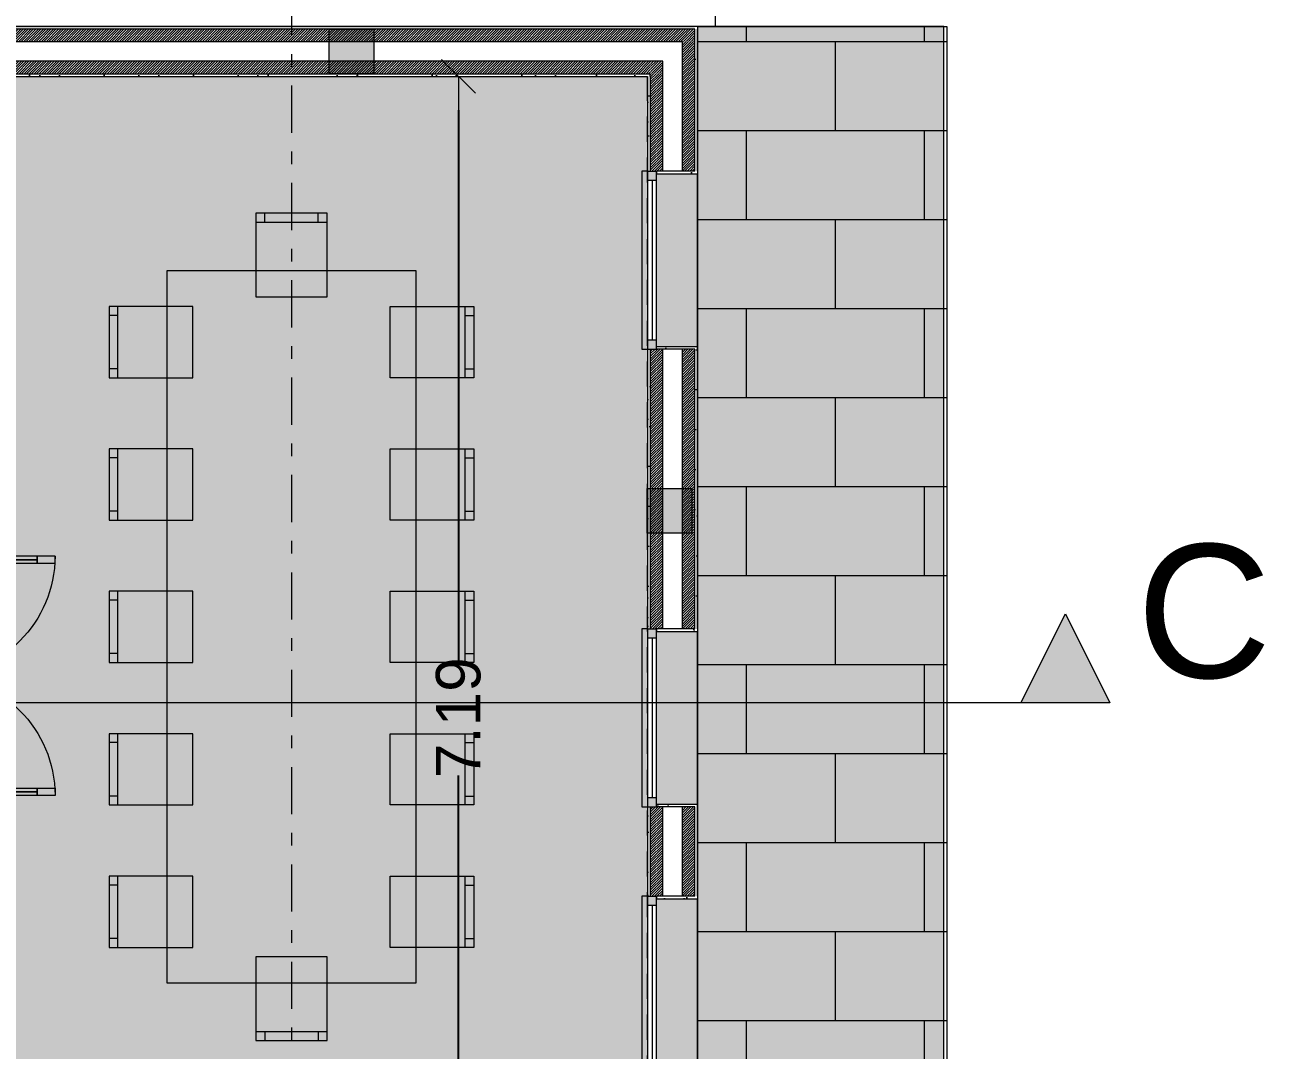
# Model space of a CAD drawing. Header units: millimetres. Extents: x -284281 to 1648660, y -821378 to -151356.
# Drawn here: x -185681 to -178721, y -259166 to -253406 of the extents above; entities that cross this region are included whole.
import ezdxf

# ---------------------------------------------------------------- set-up
doc = ezdxf.new("R2010")
doc.units = ezdxf.units.MM
doc.header["$MEASUREMENT"] = 0
doc.set_wipeout_variables(frame=1)
for name, pattern in [('Axe', [546.805537, 264.583325, -105.833328, 70.555556, -105.833328]), ('Tirets', [229.305464, 141.111124, -88.19434]), ('Traits', [282.222223, 141.111112, -141.111112]), ('Wipeout_Contour', [1000, 0, -1000])]:
    doc.linetypes.add(name, pattern=pattern)
doc.layers.get('Defpoints').update_dxf_attribs({"color": 250})
for name, color, linetype in [('Cotations - 1_100', 7, 'Continuous'), ('Fenêtres ARCHICAD', 7, 'Continuous'), ('Marques - Coupes', 7, 'Continuous'), ('Nouveau_Co-Structure', 7, 'Continuous'), ('Portes ARCHICAD', 7, 'Continuous'), ('Sols_ Dalles', 7, 'Continuous'), ('Structure - Murs extérieurs', 7, 'Continuous')]:
    doc.layers.add(name, color=color, linetype=linetype)
doc.styles.add('STYLE_GENERE_2', font='arial.ttf')
doc.dimstyles.new('STYLE_GENERE__2', dxfattribs={"dimtxt": 250, "dimasz": 190, "dimexe": 0.18, "dimexo": 0.0625, "dimgap": 0, "dimtad": 1, "dimlfac": 0.001, "dimzin": 0, "dimdsep": 46, "dimtxsty": 'STYLE_GENERE_2', "dimblk": 'ARROWHEAD_6', "dimblk1": 'ARROWHEAD_6', "dimblk2": 'ARROWHEAD_6', "dimcen": 0.09, "dimse1": 1, "dimse2": 1, "dimclrd": 7, "dimclre": 7, "dimclrt": 7, "dimazin": 0, "dimtfac": 1, "dimtdec": 4, "dimtmove": 0, "dimatfit": 3, "dimfxl": 1, "dimtolj": 1, "dimtzin": 0, "dimarcsym": 0})
doc.dimstyles.new('STYLE_GENERE__4', dxfattribs={"dimtxt": 250, "dimasz": 190, "dimexe": 0.18, "dimexo": 0.0625, "dimgap": 0, "dimtad": 0, "dimlfac": 0.001, "dimzin": 0, "dimdsep": 46, "dimtxsty": 'STYLE_GENERE_2', "dimblk": 'ARROWHEAD_6', "dimblk1": 'ARROWHEAD_6', "dimblk2": 'ARROWHEAD_6', "dimcen": 0.09, "dimse1": 1, "dimse2": 1, "dimclrd": 7, "dimclre": 7, "dimclrt": 7, "dimazin": 0, "dimtfac": 1, "dimtdec": 4, "dimtmove": 0, "dimatfit": 3, "dimfxl": 1, "dimtolj": 1, "dimtzin": 0, "dimarcsym": 0})
pattern_1 = [(45, (0, 175), (-55.684659, 55.684659), [0, -52.5, 0, -78.75]), (110, (175, 175), (74.000794, 26.934086), [0, -38.5, 0, -66.5])]
pattern_2 = [(45, (0, 0), (-7.0710678, 7.0710678), [])]

# ---------------------------------------------------------------- blocks, each defined once
blk = doc.blocks.new('Dalle_10_1', base_point=(217805.5, -253415.6))
at = {"layer": 'Sols_ Dalles', "linetype": 'Continuous', "lineweight": 0, "true_color": 0x2e271c}
blk.add_hatch(color=250, dxfattribs=at).paths.add_polyline_path([(217805.5, -253415.6), (217805.5, -262350.9), (245610, -262365.6), (245610, -253415.6), (244226, -253415.6), (244226, -261165.6), (232166, -261165.6), (232166, -259365.6), (230526, -259365.6), (230526, -261165.6), (219225.5, -261165.6), (219225.5, -257683.7), (220725.5, -257683.7), (220725.5, -256655.6), (219225.5, -256655.6), (219225.5, -253415.6)])
at = {"layer": 'Sols_ Dalles', "color": 250, "linetype": 'Continuous', "lineweight": 5, "true_color": 0x1f1f1f, "flags": 128}
blk.add_lwpolyline([(217805.5, -253415.6), (217805.5, -262350.9), (245610, -262365.6), (245610, -253415.6), (244226, -253415.6), (244226, -261165.6), (232166, -261165.6), (232166, -259365.6), (230526, -259365.6), (230526, -261165.6), (219225.5, -261165.6), (219225.5, -257683.7), (220725.5, -257683.7), (220725.5, -256655.6), (219225.5, -256655.6), (219225.5, -253415.6)], close=True, dxfattribs=at)
blk = doc.blocks.new('Dalle_17_1', base_point=(219225.5, -253415.6))
at = {"layer": 'Sols_ Dalles', "linetype": 'Continuous', "lineweight": 0, "true_color": 0x393736}
blk.add_hatch(color=250, dxfattribs=at).paths.add_polyline_path([(219225.5, -253415.6), (219225.5, -256655.6), (221305.5, -256655.6), (221305.5, -257683.7), (219225.5, -257683.7), (219225.5, -261165.6), (230511, -261165.6), (230511, -259085.6), (232166, -259085.6), (232166, -261165.6), (244226, -261165.6), (244226, -253415.6)])
at = {"layer": 'Sols_ Dalles', "color": 250, "linetype": 'Continuous', "lineweight": 5, "true_color": 0x1f1f1f, "flags": 128}
blk.add_lwpolyline([(219225.5, -253415.6), (244226, -253415.6), (244226, -261165.6), (232166, -261165.6), (232166, -259085.6), (230511, -259085.6), (230511, -261165.6), (219225.5, -261165.6), (219225.5, -257683.7), (221305.5, -257683.7), (221305.5, -256655.6), (219225.5, -256655.6)], close=True, dxfattribs=at)
blk = doc.blocks.new('Mur_16_1', base_point=(244226, -253415.6))
at = {"color": 254, "linetype": 'Wipeout_Contour', "lineweight": 0, "ltscale": 1055848.440415251}
blk.add_wipeout([(244211, -253430.6), (244226, -253430.6), (244226, -253415.6)], dxfattribs=at)
at = {"color": 254, "linetype": 'Wipeout_Contour', "lineweight": 0, "ltscale": 1055869.831187679}
blk.add_wipeout([(243946, -253695.6), (243961, -253695.6), (243961, -253680.6)], dxfattribs=at)
at = {"linetype": 'Continuous', "lineweight": 5, "true_color": 0x5f5f5f}
h = blk.add_hatch(dxfattribs=at)
h.set_pattern_fill('ENDUIT_0001', color=251, style=0, pattern_type=2)
h.set_pattern_definition(pattern_1)
h.paths.add_polyline_path([(244211, -253430.6), (244226, -253430.6), (244226, -253415.6)])
h = blk.add_hatch(dxfattribs=at)
h.set_pattern_fill('ENDUIT_0001', color=251, style=0, pattern_type=2)
h.set_pattern_definition(pattern_1)
h.paths.add_polyline_path([(243946, -253695.6), (243961, -253695.6), (243961, -253680.6)])
at = {"color": 254, "linetype": 'Wipeout_Contour', "lineweight": 0, "ltscale": 1055890.681254406}
blk.add_wipeout([(244141, -253500.6), (244211, -253500.6), (244211, -253430.6)], dxfattribs=at)
at = {"linetype": 'Continuous', "lineweight": 5, "true_color": 0x5f5f5f}
h = blk.add_hatch(dxfattribs=at)
h.set_pattern_fill('BRIQUES_TERRE_CUITE__INT_97', color=251, style=0, pattern_type=2)
h.set_pattern_definition(pattern_2)
h.paths.add_polyline_path([(244141, -253500.6), (244211, -253500.6), (244211, -253430.6)])
at = {"color": 254, "linetype": 'Wipeout_Contour', "lineweight": 0, "ltscale": 1055827.204686279}
blk.add_wipeout([(244211, -253430.6), (244226, -253415.6), (244211, -253415.6)], dxfattribs=at)
at = {"color": 254, "linetype": 'Wipeout_Contour', "lineweight": 0, "ltscale": 1055926.166198788}
blk.add_wipeout([(244031, -253610.6), (244141, -253610.6), (244141, -253500.6)], dxfattribs=at)
at = {"linetype": 'Continuous', "lineweight": 5, "true_color": 0x5f5f5f}
h = blk.add_hatch(dxfattribs=at)
h.set_pattern_fill('ENDUIT_0001', color=251, style=0, pattern_type=2)
h.set_pattern_definition(pattern_1)
h.paths.add_polyline_path([(244211, -253430.6), (244226, -253415.6), (244211, -253415.6)])
at = {"color": 254, "linetype": 'Wipeout_Contour', "lineweight": 0, "ltscale": 1055905.210301586}
blk.add_wipeout([(243961, -253680.6), (244031, -253680.6), (244031, -253610.6)], dxfattribs=at)
at = {"linetype": 'Continuous', "lineweight": 5, "true_color": 0x5f5f5f}
h = blk.add_hatch(dxfattribs=at)
h.set_pattern_fill('BRIQUES_TERRE_CUITE__INT_97', color=251, style=0, pattern_type=2)
h.set_pattern_definition(pattern_2)
h.paths.add_polyline_path([(243961, -253680.6), (244031, -253680.6), (244031, -253610.6)])
at = {"color": 254, "linetype": 'Wipeout_Contour', "lineweight": 0, "ltscale": 1374074.521205101}
blk.add_wipeout([(219240.5, -253430.6), (244211, -253430.6), (244211, -253415.6), (219240.5, -253415.6)], dxfattribs=at)
at = {"linetype": 'Continuous', "lineweight": 5, "true_color": 0x5f5f5f}
h = blk.add_hatch(dxfattribs=at)
h.set_pattern_fill('ENDUIT_0001', color=251, style=0, pattern_type=2)
h.set_pattern_definition(pattern_1)
h.paths.add_polyline_path([(219240.5, -253430.6), (244211, -253430.6), (244211, -253415.6), (219240.5, -253415.6)])
at = {"color": 254, "linetype": 'Wipeout_Contour', "lineweight": 0, "ltscale": 1055848.59438303}
blk.add_wipeout([(243946, -253695.6), (243961, -253680.6), (243946, -253680.6)], dxfattribs=at)
at = {"linetype": 'Continuous', "lineweight": 5, "true_color": 0x5f5f5f}
h = blk.add_hatch(dxfattribs=at)
h.set_pattern_fill('ENDUIT_0001', color=251, style=0, pattern_type=2)
h.set_pattern_definition(pattern_1)
h.paths.add_polyline_path([(243946, -253695.6), (243961, -253680.6), (243946, -253680.6)])
at = {"color": 254, "linetype": 'Wipeout_Contour', "lineweight": 0, "ltscale": 1055791.677153813}
blk.add_wipeout([(244141, -253500.6), (244211, -253430.6), (244141, -253430.6)], dxfattribs=at)
at = {"linetype": 'Continuous', "lineweight": 5, "true_color": 0x5f5f5f}
h = blk.add_hatch(dxfattribs=at)
h.set_pattern_fill('BRIQUES_TERRE_CUITE__INT_97', color=251, style=0, pattern_type=2)
h.set_pattern_definition(pattern_2)
h.paths.add_polyline_path([(244141, -253500.6), (244211, -253430.6), (244141, -253430.6)])
at = {"color": 7, "linetype": 'Continuous', "lineweight": 5}
blk.add_line((244211, -253500.6), (244211, -253430.6), dxfattribs=at)
at = {"color": 7, "linetype": 'Continuous', "lineweight": 5, "flags": 128}
blk.add_lwpolyline([(244226, -253415.6), (244226, -253430.6)], dxfattribs=at)
at = {"color": 254, "linetype": 'Wipeout_Contour', "lineweight": 0, "ltscale": 1402270.253253261}
blk.add_wipeout([(239946, -253695.6), (243946, -253695.6), (243946, -253680.6), (239946, -253680.6)], dxfattribs=at)
at = {"linetype": 'Continuous', "lineweight": 5, "true_color": 0x5f5f5f}
h = blk.add_hatch(dxfattribs=at)
h.set_pattern_fill('ENDUIT_0001', color=251, style=0, pattern_type=2)
h.set_pattern_definition(pattern_1)
h.paths.add_polyline_path([(239946, -253695.6), (243946, -253695.6), (243946, -253680.6), (239946, -253680.6)])
at = {"color": 254, "linetype": 'Wipeout_Contour', "lineweight": 0, "ltscale": 1374194.484049249}
blk.add_wipeout([(219310.5, -253500.6), (244141, -253500.6), (244141, -253430.6), (219310.5, -253430.6)], dxfattribs=at)
at = {"linetype": 'Continuous', "lineweight": 5, "true_color": 0x5f5f5f}
h = blk.add_hatch(dxfattribs=at)
h.set_pattern_fill('BRIQUES_TERRE_CUITE__INT_97', color=251, style=0, pattern_type=2)
h.set_pattern_definition(pattern_2)
h.paths.add_polyline_path([(219310.5, -253500.6), (244141, -253500.6), (244141, -253430.6), (219310.5, -253430.6)])
at = {"color": 7, "linetype": 'Continuous', "lineweight": 5}
for p, q in [((244141, -253430.6), (219310.5, -253430.6)), ((244211, -253430.6), (244141, -253430.6))]:
    blk.add_line(p, q, dxfattribs=at)
at = {"color": 7, "linetype": 'Continuous', "lineweight": 5, "flags": 128}
blk.add_lwpolyline([(244226, -253415.6), (219225.5, -253415.6)], dxfattribs=at)
at = {"color": 254, "linetype": 'Wipeout_Contour', "lineweight": 0, "ltscale": 1055770.603957848}
blk.add_wipeout([(244031, -253610.6), (244141, -253500.6), (244031, -253500.6)], dxfattribs=at)
at = {"color": 7, "linetype": 'Continuous', "lineweight": 5}
blk.add_line((244141, -253610.6), (244141, -253500.6), dxfattribs=at)
at = {"color": 254, "linetype": 'Wipeout_Contour', "lineweight": 0, "ltscale": 1388277.555200387}
blk.add_wipeout([(229846, -253610.6), (244031, -253610.6), (244031, -253500.6), (229846, -253500.6)], dxfattribs=at)
at = {"color": 7, "linetype": 'Continuous', "lineweight": 5}
for p, q in [((244031, -253500.6), (229846, -253500.6)), ((244141, -253500.6), (244031, -253500.6))]:
    blk.add_line(p, q, dxfattribs=at)
at = {"color": 254, "linetype": 'Wipeout_Contour', "lineweight": 0, "ltscale": 1055806.206540482}
blk.add_wipeout([(243961, -253680.6), (244031, -253610.6), (243961, -253610.6)], dxfattribs=at)
at = {"linetype": 'Continuous', "lineweight": 5, "true_color": 0x5f5f5f}
h = blk.add_hatch(dxfattribs=at)
h.set_pattern_fill('BRIQUES_TERRE_CUITE__INT_97', color=251, style=0, pattern_type=2)
h.set_pattern_definition(pattern_2)
h.paths.add_polyline_path([(243961, -253680.6), (244031, -253610.6), (243961, -253610.6)])
at = {"color": 7, "linetype": 'Continuous', "lineweight": 5}
blk.add_line((244031, -253680.6), (244031, -253610.6), dxfattribs=at)
at = {"color": 254, "linetype": 'Wipeout_Contour', "lineweight": 0, "ltscale": 1402147.419044047}
blk.add_wipeout([(239931, -253680.6), (243961, -253680.6), (243961, -253610.6), (239931, -253610.6)], dxfattribs=at)
at = {"linetype": 'Continuous', "lineweight": 5, "true_color": 0x5f5f5f}
h = blk.add_hatch(dxfattribs=at)
h.set_pattern_fill('BRIQUES_TERRE_CUITE__INT_97', color=251, style=0, pattern_type=2)
h.set_pattern_definition(pattern_2)
h.paths.add_polyline_path([(239931, -253680.6), (243961, -253680.6), (243961, -253610.6), (239931, -253610.6)])
at = {"color": 7, "linetype": 'Continuous', "lineweight": 5}
for p, q in [((243961, -253610.6), (239931, -253610.6)), ((244031, -253610.6), (243961, -253610.6)), ((239931, -253680.6), (243961, -253680.6)), ((243961, -253695.6), (243961, -253680.6))]:
    blk.add_line(p, q, dxfattribs=at)
at = {"color": 7, "linetype": 'Continuous', "lineweight": 5, "flags": 128}
blk.add_lwpolyline([(239946, -253695.6), (243946, -253695.6)], dxfattribs=at)
blk = doc.blocks.new('Fenêtre 25_5')
at = {"layer": 'Fenêtres ARCHICAD', "color": 7, "linetype": 'Continuous', "lineweight": 5}
for p, q in [((-500, 0), (-500, 33.3)), ((-500, 33.3), (500, 33.3)), ((-500, 0), (-500, -15)), ((-500, 0), (-500, -15)), ((500, 33.3), (500, 0)), ((500, 0), (500, -15)), ((500, 0), (500, -15)), ((-500, -15), (-500, -50)), ((-500, -15), (-500, -50)), ((-485, -50), (-485, -280)), ((485, -50), (485, -280)), ((500, -15), (500, -50)), ((500, -15), (500, -50)), ((-500, -280), (-485, -280)), ((-485, -280), (485, -280)), ((500, -280), (485, -280))]:
    blk.add_line(p, q, dxfattribs=at)
at = {"layer": 'Fenêtres ARCHICAD', "color": 7, "linetype": 'Traits', "lineweight": 5}
blk.add_line((-500, 0), (500, 0), dxfattribs=at)
at = {"color": 254, "linetype": 'Wipeout_Contour', "lineweight": 0, "ltscale": 1805.5395}
blk.add_wipeout([(-450, 0), (-450, -50), (450, -50), (450, 0)], dxfattribs=at).dxf.layer = 'Fenêtres ARCHICAD'
at = {"layer": 'Fenêtres ARCHICAD', "color": 7, "linetype": 'Continuous', "lineweight": 5}
for p, q in [((-500, 0), (-450, 0)), ((-450, 0), (-450, -50)), ((-450, 0), (450, 0)), ((450, -50), (450, 0)), ((450, 0), (500, 0)), ((-450, -50), (-500, -50)), ((-450, -25), (450, -25)), ((450, -50), (-450, -50)), ((500, -50), (450, -50))]:
    blk.add_line(p, q, dxfattribs=at)
blk = doc.blocks.new('Mur_17_1', base_point=(244226, -253415.6))
at = {"color": 254, "linetype": 'Wipeout_Contour', "lineweight": 0, "ltscale": 1408954.065176473}
blk.add_wipeout([(244226, -253430.6), (244211, -253430.6), (244211, -254227.6), (244226, -254227.6)], dxfattribs=at)
at = {"color": 254, "linetype": 'Wipeout_Contour', "lineweight": 0, "ltscale": 1408601.272598248}
blk.add_wipeout([(243946, -253695.6), (243946, -254227.6), (243961, -254227.6), (243961, -253695.6)], dxfattribs=at)
at = {"color": 254, "linetype": 'Wipeout_Contour', "lineweight": 0, "ltscale": 1414532.800203076}
blk.add_wipeout([(243961, -255227.6), (243946, -255227.6), (243946, -256799), (243961, -256799)], dxfattribs=at)
at = {"color": 254, "linetype": 'Wipeout_Contour', "lineweight": 0, "ltscale": 1415264.250282245}
blk.add_wipeout([(244211, -255227.6), (244211, -256799), (244226, -256799), (244226, -255227.6)], dxfattribs=at)
at = {"color": 254, "linetype": 'Wipeout_Contour', "lineweight": 0, "ltscale": 1420440.303421528}
blk.add_wipeout([(243961, -257799), (243946, -257799), (243946, -258301), (243961, -258301)], dxfattribs=at)
at = {"color": 254, "linetype": 'Wipeout_Contour', "lineweight": 0, "ltscale": 1421168.711243101}
blk.add_wipeout([(244211, -257799), (244211, -258301), (244226, -258301), (244226, -257799)], dxfattribs=at)
at = {"linetype": 'Continuous', "lineweight": 5, "true_color": 0x5f5f5f}
h = blk.add_hatch(dxfattribs=at)
h.set_pattern_fill('ENDUIT_0001', color=251, style=0, pattern_type=2)
h.set_pattern_definition(pattern_1)
h.paths.add_polyline_path([(244226, -253430.6), (244211, -253430.6), (244211, -254227.6), (244226, -254227.6)])
h = blk.add_hatch(dxfattribs=at)
h.set_pattern_fill('ENDUIT_0001', color=251, style=0, pattern_type=2)
h.set_pattern_definition(pattern_1)
h.paths.add_polyline_path([(243946, -253695.6), (243946, -254227.6), (243961, -254227.6), (243961, -253695.6)])
h = blk.add_hatch(dxfattribs=at)
h.set_pattern_fill('ENDUIT_0001', color=251, style=0, pattern_type=2)
h.set_pattern_definition(pattern_1)
h.paths.add_polyline_path([(243961, -255227.6), (243946, -255227.6), (243946, -256799), (243961, -256799)])
h = blk.add_hatch(dxfattribs=at)
h.set_pattern_fill('ENDUIT_0001', color=251, style=0, pattern_type=2)
h.set_pattern_definition(pattern_1)
h.paths.add_polyline_path([(244211, -255227.6), (244211, -256799), (244226, -256799), (244226, -255227.6)])
h = blk.add_hatch(dxfattribs=at)
h.set_pattern_fill('ENDUIT_0001', color=251, style=0, pattern_type=2)
h.set_pattern_definition(pattern_1)
h.paths.add_polyline_path([(243961, -257799), (243946, -257799), (243946, -258301), (243961, -258301)])
h = blk.add_hatch(dxfattribs=at)
h.set_pattern_fill('ENDUIT_0001', color=251, style=0, pattern_type=2)
h.set_pattern_definition(pattern_1)
h.paths.add_polyline_path([(244211, -257799), (244211, -258301), (244226, -258301), (244226, -257799)])
at = {"color": 254, "linetype": 'Wipeout_Contour', "lineweight": 0, "ltscale": 1408937.03264824}
blk.add_wipeout([(244141, -254227.6), (244211, -254227.6), (244211, -253500.6), (244141, -253500.6)], dxfattribs=at)
at = {"color": 254, "linetype": 'Wipeout_Contour', "lineweight": 0, "ltscale": 1415146.917752666}
blk.add_wipeout([(244141, -256799), (244211, -256799), (244211, -255227.6), (244141, -255227.6)], dxfattribs=at)
at = {"color": 254, "linetype": 'Wipeout_Contour', "lineweight": 0, "ltscale": 1421051.86659486}
blk.add_wipeout([(244141, -258301), (244211, -258301), (244211, -257799), (244141, -257799)], dxfattribs=at)
at = {"linetype": 'Continuous', "lineweight": 5, "true_color": 0x5f5f5f}
h = blk.add_hatch(dxfattribs=at)
h.set_pattern_fill('BRIQUES_TERRE_CUITE__INT_97', color=251, style=0, pattern_type=2)
h.set_pattern_definition(pattern_2)
h.paths.add_polyline_path([(244141, -254227.6), (244211, -254227.6), (244211, -253500.6), (244141, -253500.6)])
h = blk.add_hatch(dxfattribs=at)
h.set_pattern_fill('BRIQUES_TERRE_CUITE__INT_97', color=251, style=0, pattern_type=2)
h.set_pattern_definition(pattern_2)
h.paths.add_polyline_path([(244141, -256799), (244211, -256799), (244211, -255227.6), (244141, -255227.6)])
h = blk.add_hatch(dxfattribs=at)
h.set_pattern_fill('BRIQUES_TERRE_CUITE__INT_97', color=251, style=0, pattern_type=2)
h.set_pattern_definition(pattern_2)
h.paths.add_polyline_path([(244141, -258301), (244211, -258301), (244211, -257799), (244141, -257799)])
at = {"color": 7, "linetype": 'Continuous', "lineweight": 5}
blk.add_line((244211, -253500.6), (244211, -253430.6), dxfattribs=at)
at = {"color": 254, "linetype": 'Wipeout_Contour', "lineweight": 0, "ltscale": 1408845.997140372}
blk.add_wipeout([(244031, -253610.6), (244031, -254227.6), (244141, -254227.6), (244141, -253610.6)], dxfattribs=at)
at = {"color": 254, "linetype": 'Wipeout_Contour', "lineweight": 0, "ltscale": 1414898.482215314}
blk.add_wipeout([(244141, -255227.6), (244031, -255227.6), (244031, -256799), (244141, -256799)], dxfattribs=at)
at = {"color": 254, "linetype": 'Wipeout_Contour', "lineweight": 0, "ltscale": 1420804.464142836}
blk.add_wipeout([(244141, -257799), (244031, -257799), (244031, -258301), (244141, -258301)], dxfattribs=at)
at = {"color": 7, "linetype": 'Continuous', "lineweight": 5}
blk.add_line((244141, -253610.6), (244141, -253500.6), dxfattribs=at)
at = {"color": 254, "linetype": 'Wipeout_Contour', "lineweight": 0, "ltscale": 1761069.374571425}
blk.add_wipeout([(244031, -253680.6), (243961, -253680.6), (243961, -254227.6), (243996, -254227.6), (244031, -254227.6)], dxfattribs=at)
at = {"color": 254, "linetype": 'Wipeout_Contour', "lineweight": 0, "ltscale": 2121975.123816892}
blk.add_wipeout([(243996, -255227.6), (243961, -255227.6), (243961, -256799), (243996, -256799), (244031, -256799), (244031, -255227.6)], dxfattribs=at)
at = {"color": 254, "linetype": 'Wipeout_Contour', "lineweight": 0, "ltscale": 2130835.646612354}
blk.add_wipeout([(243996, -257799), (243961, -257799), (243961, -258301), (243996, -258301), (244031, -258301), (244031, -257799)], dxfattribs=at)
at = {"linetype": 'Continuous', "lineweight": 5, "true_color": 0x5f5f5f}
h = blk.add_hatch(dxfattribs=at)
h.set_pattern_fill('BRIQUES_TERRE_CUITE__INT_97', color=251, style=0, pattern_type=2)
h.set_pattern_definition(pattern_2)
h.paths.add_polyline_path([(244031, -253680.6), (243961, -253680.6), (243961, -254227.6), (243996, -254227.6), (244031, -254227.6)])
h = blk.add_hatch(dxfattribs=at)
h.set_pattern_fill('BRIQUES_TERRE_CUITE__INT_97', color=251, style=0, pattern_type=2)
h.set_pattern_definition(pattern_2)
h.paths.add_polyline_path([(243996, -255227.6), (243961, -255227.6), (243961, -256799), (243996, -256799), (244031, -256799), (244031, -255227.6)])
h = blk.add_hatch(dxfattribs=at)
h.set_pattern_fill('BRIQUES_TERRE_CUITE__INT_97', color=251, style=0, pattern_type=2)
h.set_pattern_definition(pattern_2)
h.paths.add_polyline_path([(243996, -257799), (243961, -257799), (243961, -258301), (243996, -258301), (244031, -258301), (244031, -257799)])
at = {"color": 7, "linetype": 'Continuous', "lineweight": 5}
for p, q in [((244031, -253680.6), (244031, -253610.6)), ((243961, -253695.6), (243961, -253680.6)), ((243961, -253695.6), (243961, -254227.6)), ((243946, -254227.6), (243961, -254227.6)), ((243946, -255227.6), (243961, -255227.6)), ((243961, -255227.6), (243961, -256799)), ((243946, -256799), (243961, -256799)), ((243946, -257799), (243961, -257799)), ((243961, -257799), (243961, -258301)), ((243946, -258301), (243961, -258301))]:
    blk.add_line(p, q, dxfattribs=at)
at = {"color": 7, "linetype": 'Continuous', "lineweight": 5, "flags": 128}
for points in [[(243946, -253695.6), (243946, -254227.6)], [(243946, -255227.6), (243946, -256799)], [(243946, -257799), (243946, -258301)]]:
    blk.add_lwpolyline(points, dxfattribs=at)
at = {"color": 254, "linetype": 'Wipeout_Contour', "lineweight": 0, "ltscale": 1762346.418849849}
blk.add_wipeout([(244226, -254227.6), (244211, -254227.6), (243996, -254227.6), (243996, -254242.6), (244226, -254242.6)], dxfattribs=at)
at = {"color": 254, "linetype": 'Wipeout_Contour', "lineweight": 0, "ltscale": 1765913.640232548}
blk.add_wipeout([(244226, -255212.6), (243996, -255212.6), (243996, -255227.6), (244211, -255227.6), (244226, -255227.6)], dxfattribs=at)
at = {"color": 254, "linetype": 'Wipeout_Contour', "lineweight": 0, "ltscale": 1771642.626709521}
blk.add_wipeout([(244226, -256799), (244211, -256799), (243996, -256799), (243996, -256814), (244226, -256814)], dxfattribs=at)
at = {"color": 254, "linetype": 'Wipeout_Contour', "lineweight": 0, "ltscale": 1775226.953561203}
blk.add_wipeout([(244226, -257784), (243996, -257784), (243996, -257799), (244211, -257799), (244226, -257799)], dxfattribs=at)
at = {"color": 254, "linetype": 'Wipeout_Contour', "lineweight": 0, "ltscale": 1777092.940638019}
blk.add_wipeout([(244226, -258301), (244211, -258301), (243996, -258301), (243996, -258316), (244226, -258316)], dxfattribs=at)
at = {"linetype": 'Continuous', "lineweight": 5, "true_color": 0x5f5f5f}
h = blk.add_hatch(dxfattribs=at)
h.set_pattern_fill('ENDUIT_0001', color=251, style=0, pattern_type=2)
h.set_pattern_definition(pattern_1)
h.paths.add_polyline_path([(244226, -254227.6), (244211, -254227.6), (243996, -254227.6), (243996, -254242.6), (244226, -254242.6)])
h = blk.add_hatch(dxfattribs=at)
h.set_pattern_fill('ENDUIT_0001', color=251, style=0, pattern_type=2)
h.set_pattern_definition(pattern_1)
h.paths.add_polyline_path([(244226, -255212.6), (243996, -255212.6), (243996, -255227.6), (244211, -255227.6), (244226, -255227.6)])
h = blk.add_hatch(dxfattribs=at)
h.set_pattern_fill('ENDUIT_0001', color=251, style=0, pattern_type=2)
h.set_pattern_definition(pattern_1)
h.paths.add_polyline_path([(244226, -256799), (244211, -256799), (243996, -256799), (243996, -256814), (244226, -256814)])
h = blk.add_hatch(dxfattribs=at)
h.set_pattern_fill('ENDUIT_0001', color=251, style=0, pattern_type=2)
h.set_pattern_definition(pattern_1)
h.paths.add_polyline_path([(244226, -257784), (243996, -257784), (243996, -257799), (244211, -257799), (244226, -257799)])
h = blk.add_hatch(dxfattribs=at)
h.set_pattern_fill('ENDUIT_0001', color=251, style=0, pattern_type=2)
h.set_pattern_definition(pattern_1)
h.paths.add_polyline_path([(244226, -258301), (244211, -258301), (243996, -258301), (243996, -258316), (244226, -258316)])
at = {"color": 7, "linetype": 'Continuous', "lineweight": 5}
for p, q in [((244211, -254227.6), (244211, -253500.6)), ((244141, -254227.6), (244141, -253610.6)), ((244031, -254227.6), (244031, -253680.6)), ((243961, -254227.6), (243996, -254227.6)), ((243996, -254227.6), (243996, -254242.6)), ((244211, -254227.6), (243996, -254227.6)), ((243996, -254242.6), (244226, -254242.6)), ((244226, -254227.6), (244226, -254242.6)), ((243961, -255227.6), (243996, -255227.6)), ((243996, -255212.6), (244226, -255212.6)), ((243996, -255227.6), (243996, -255212.6)), ((244211, -255227.6), (243996, -255227.6)), ((244031, -256799), (244031, -255227.6)), ((244141, -256799), (244141, -255227.6)), ((244211, -256799), (244211, -255227.6)), ((244226, -255227.6), (244226, -255212.6)), ((243961, -256799), (243996, -256799)), ((243996, -256799), (243996, -256814)), ((244211, -256799), (243996, -256799)), ((243996, -256814), (244226, -256814)), ((244226, -256799), (244226, -256814)), ((243961, -257799), (243996, -257799)), ((243996, -257784), (244226, -257784)), ((243996, -257799), (243996, -257784)), ((244211, -257799), (243996, -257799)), ((244031, -258301), (244031, -257799)), ((244141, -258301), (244141, -257799)), ((244211, -258301), (244211, -257799)), ((244226, -257799), (244226, -257784)), ((243961, -258301), (243996, -258301)), ((243996, -258301), (243996, -258316)), ((244211, -258301), (243996, -258301)), ((244226, -258301), (244226, -258316)), ((243996, -258316), (244226, -258316))]:
    blk.add_line(p, q, dxfattribs=at)
at = {"color": 7, "linetype": 'Continuous', "lineweight": 5, "flags": 128}
for points in [[(244226, -254227.6), (244226, -253430.6)], [(244226, -256799), (244226, -255227.6)], [(244226, -258301), (244226, -257799)]]:
    blk.add_lwpolyline(points, dxfattribs=at)
at = {"layer": 'Fenêtres ARCHICAD', "color": 7, "linetype": 'Continuous', "lineweight": 5, "xscale": -1, "zscale": 1000, "rotation": 90}
for p in [(243946, -254727.6), (243946, -257299), (243946, -258801)]:
    blk.add_blockref('Fenêtre 25_5', p, dxfattribs=at)
blk = doc.blocks.new('Porte double 25_5')
at = {"layer": 'Portes ARCHICAD', "color": 7, "linetype": 'Continuous', "lineweight": 5}
for p, q in [((-672, 672), (-672, 572)), ((-632, 672), (-672, 672)), ((-632, 572), (-632, 672)), ((632, 572), (632, 672)), ((632, 672), (672, 672)), ((672, 672), (672, 572)), ((-672, 572), (-632, 572)), ((-652, 572), (-652, 100)), ((672, 572), (632, 572)), ((652, 572), (652, 100)), ((-632, 100), (-672, 100)), ((-672, 100), (-672, 0)), ((-632, 0), (-632, 100)), ((632, 0), (632, 100)), ((632, 100), (672, 100)), ((672, 100), (672, 0)), ((-737, 0), (-737, 19)), ((-737, 19), (-687, 19)), ((-687, 0), (-737, 0)), ((-700, 0), (-737, 0)), ((-700, 0), (-737, 0)), ((-672, 0), (-700, 0)), ((-700, 0), (-700, -115)), ((-700, 0), (-700, -15)), ((-700, 0), (-700, -15)), ((-687, 19), (-687, 0)), ((-672, -40), (-672, 0)), ((-672, 0), (-632, 0)), ((672, 0), (632, 0)), ((700, 0), (672, 0)), ((672, 0), (672, -40)), ((687, 19), (737, 19)), ((687, 0), (687, 19)), ((737, 0), (687, 0)), ((700, -115), (700, 0)), ((700, 0), (700, -15)), ((700, 0), (700, -15)), ((700, 0), (737, 0)), ((700, 0), (737, 0)), ((737, 19), (737, 0)), ((-700, -15), (-700, -85)), ((-700, -15), (-700, -85)), ((-660, -40), (-672, -40)), ((-660, -115), (-660, -40)), ((672, -40), (660, -40)), ((660, -40), (660, -115)), ((700, -15), (700, -85)), ((700, -15), (700, -85)), ((-737, -119), (-737, -100)), ((-737, -100), (-687, -100)), ((-700, -100), (-737, -100)), ((-700, -100), (-737, -100)), ((-687, -119), (-737, -119)), ((-700, -85), (-700, -100)), ((-700, -85), (-700, -100)), ((-700, -115), (-660, -115)), ((-687, -100), (-687, -119)), ((660, -115), (700, -115)), ((687, -100), (737, -100)), ((687, -119), (687, -100)), ((737, -119), (687, -119)), ((700, -85), (700, -100)), ((700, -85), (700, -100)), ((700, -100), (737, -100)), ((700, -100), (737, -100)), ((737, -100), (737, -119))]:
    blk.add_line(p, q, dxfattribs=at)
at = {"layer": 'Portes ARCHICAD', "color": 7, "linetype": 'Continuous', "lineweight": 5, "flags": 128}
for points in [[(-672, 572), (-672, 100), (-652, 100), (-652, 572)], [(-652, 572), (-652, 100), (-632, 100), (-632, 572)], [(652, 572), (652, 100), (632, 100), (632, 572)], [(672, 572), (672, 100), (652, 100), (652, 572)]]:
    blk.add_lwpolyline(points, close=True, dxfattribs=at)
at = {"layer": 'Portes ARCHICAD', "color": 7, "linetype": 'Continuous', "lineweight": 5}
for centre, start, end in [((-672, 0), 0, 90), ((672, 0), 90, 180)]:
    blk.add_arc(centre, 672, start, end, dxfattribs=at)
blk = doc.blocks.new('Mur_31_1', base_point=(239861, -261165.6))
at = {"layer": 'Portes ARCHICAD', "color": 7, "linetype": 'Continuous', "lineweight": 5, "xscale": -1, "zscale": 1000, "rotation": 270}
blk.add_blockref('Porte double 25_5', (239946, -257062.4), dxfattribs=at)
blk = doc.blocks.new('Table haute rectangulaire 24')
at = {"color": 253, "linetype": 'Continuous', "lineweight": 5, "true_color": 0x9f9f9f}
for p, q in [((-1800, 974.6), (-1400, 974.6)), ((-1750, 974.6), (-1750, 1024.6)), ((-1450, 974.6), (-1450, 1024.6)), ((-1000, 974.6), (-600, 974.6)), ((-950, 974.6), (-950, 1024.6)), ((-650, 974.6), (-650, 1024.6)), ((-200, 974.6), (200, 974.6)), ((-150, 974.6), (-150, 1024.6)), ((150, 974.6), (150, 1024.6)), ((600, 974.6), (1000, 974.6)), ((650, 974.6), (650, 1024.6)), ((950, 974.6), (950, 1024.6)), ((1400, 974.6), (1800, 974.6)), ((1450, 974.6), (1450, 1024.6)), ((1750, 974.6), (1750, 1024.6)), ((-2274.2, 150), (-2324.2, 150)), ((-2274.2, -200), (-2274.2, 200)), ((2274.2, 200), (2274.2, -200)), ((2274.2, 150), (2324.2, 150)), ((-2274.2, -150), (-2324.2, -150)), ((2274.2, -150), (2324.2, -150)), ((-1800, -974.6), (-1400, -974.6)), ((-1750, -974.6), (-1750, -1024.6)), ((-1450, -974.6), (-1450, -1024.6)), ((-1000, -974.6), (-600, -974.6)), ((-950, -974.6), (-950, -1024.6)), ((-650, -974.6), (-650, -1024.6)), ((-200, -974.6), (200, -974.6)), ((-150, -974.6), (-150, -1024.6)), ((150, -974.6), (150, -1024.6)), ((600, -974.6), (1000, -974.6)), ((650, -974.6), (650, -1024.6)), ((950, -974.6), (950, -1024.6)), ((1400, -974.6), (1800, -974.6)), ((1450, -974.6), (1450, -1024.6)), ((1750, -974.6), (1750, -1024.6))]:
    blk.add_line(p, q, dxfattribs=at)
at = {"color": 253, "linetype": 'Continuous', "lineweight": 5, "true_color": 0x9f9f9f, "flags": 128}
for points in [[(-1800, 554.6), (-1400, 554.6), (-1400, 1024.6), (-1800, 1024.6)], [(-1000, 554.6), (-600, 554.6), (-600, 1024.6), (-1000, 1024.6)], [(-200, 554.6), (200, 554.6), (200, 1024.6), (-200, 1024.6)], [(600, 554.6), (1000, 554.6), (1000, 1024.6), (600, 1024.6)], [(1400, 554.6), (1800, 554.6), (1800, 1024.6), (1400, 1024.6)], [(-2000, -700.4), (2000, -700.4), (2000, 700.4), (-2000, 700.4)], [(-1854.2, -200), (-1854.2, 200), (-2324.2, 200), (-2324.2, -200)], [(1854.2, 200), (1854.2, -200), (2324.2, -200), (2324.2, 200)], [(-1800, -554.6), (-1400, -554.6), (-1400, -1024.6), (-1800, -1024.6)], [(-1000, -554.6), (-600, -554.6), (-600, -1024.6), (-1000, -1024.6)], [(-200, -554.6), (200, -554.6), (200, -1024.6), (-200, -1024.6)], [(600, -554.6), (1000, -554.6), (1000, -1024.6), (600, -1024.6)], [(1400, -554.6), (1800, -554.6), (1800, -1024.6), (1400, -1024.6)]]:
    blk.add_lwpolyline(points, close=True, dxfattribs=at)
blk = doc.blocks.new('Tôle profilée 25_6')
at = {"color": 7, "linetype": 'Continuous', "lineweight": 5}
blk.add_line((0, 123.5), (0, 0), dxfattribs=at)
blk = doc.blocks.new('ARROWHEAD_6')
at = {"color": 0, "linetype": 'Continuous', "lineweight": 0}
for p, q in [((-0.5, -0.5), (0.5, 0.5)), ((0, 0), (-1, 0))]:
    blk.add_line(p, q, dxfattribs=at)
blk = doc.blocks.new('*D1250')
at = {"layer": 'Cotations - 1_100', "color": 7, "linetype": 'Continuous', "lineweight": -2, "transparency": 16777216}
for p, q in [((-183245.8, -253885.6), (-183245.8, -256974.5)), ((-183245.8, -260695.6), (-183245.8, -257622.4))]:
    blk.add_line(p, q, dxfattribs=at)
at = {"layer": 'Defpoints', "color": 0, "linetype": 'Continuous', "transparency": 16777216}
for p in [(-183245.8, -253695.6), (-182183.3, -253695.6), (-182183.3, -260885.6)]:
    blk.add_point(p, dxfattribs=at)
at = {"layer": 'Cotations - 1_100', "color": 7, "linetype": 'Continuous', "lineweight": -2, "transparency": 16777216, "xscale": 190, "yscale": 190, "zscale": 190}
for p, rotation in [((-183245.8, -253695.6), 90), ((-183245.8, -260885.6), 270)]:
    blk.add_blockref('ARROWHEAD_6', p, dxfattribs=dict(at, rotation=rotation))
at = {"layer": 'Cotations - 1_100', "color": 7, "linetype": 'Continuous', "lineweight": 5, "transparency": 16777216, "insert": (-183245.8, -257298.4), "char_height": 250, "attachment_point": 5, "rotation": 90, "style": 'STYLE_GENERE_2'}
blk.add_mtext('\\A1;7.19', dxfattribs=at)
blk = doc.blocks.new('*D1330')
at = {"layer": 'Cotations - 1_100', "color": 7, "linetype": 'Continuous', "lineweight": -2, "transparency": 16777216}
for p, q in [((-197783.9, -245395.6), (-197783.9, -248983.3)), ((-197783.9, -253205.6), (-197783.9, -249633.6))]:
    blk.add_line(p, q, dxfattribs=at)
at = {"layer": 'Defpoints', "color": 0, "linetype": 'Continuous', "transparency": 16777216}
for p in [(-197783.9, -245205.6), (-194403.5, -245205.6), (-181903.3, -253395.6)]:
    blk.add_point(p, dxfattribs=at)
at = {"layer": 'Cotations - 1_100', "color": 7, "linetype": 'Continuous', "lineweight": -2, "transparency": 16777216, "xscale": 190, "yscale": 190, "zscale": 190}
for p, rotation in [((-197783.9, -245205.6), 90), ((-197783.9, -253395.6), 270)]:
    blk.add_blockref('ARROWHEAD_6', p, dxfattribs=dict(at, rotation=rotation))
at = {"layer": 'Cotations - 1_100', "color": 7, "linetype": 'Continuous', "lineweight": 5, "transparency": 16777216, "insert": (-197783.9, -249308.4), "char_height": 250, "attachment_point": 5, "rotation": 90, "style": 'STYLE_GENERE_2'}
blk.add_mtext('\\A1;8.19', dxfattribs=at)
blk = doc.blocks.new('Plan de coupe_3_1', base_point=(246291.9, -257215))
at = {"layer": 'Marques - Coupes', "linetype": 'Continuous', "lineweight": 0, "true_color": 0x000000}
blk.add_hatch(color=18, dxfattribs=at).paths.add_polyline_path([(246541.9, -257215), (246291.9, -256715), (246041.9, -257215)])
at = {"layer": 'Marques - Coupes', "color": 7, "linetype": 'Continuous', "lineweight": 5}
blk.add_line((246041.9, -257215), (216865.9, -257215), dxfattribs=at)
at = {"layer": 'Marques - Coupes', "color": 7, "linetype": 'Continuous', "lineweight": 5, "flags": 128}
blk.add_lwpolyline([(246541.9, -257215), (246041.9, -257215), (246291.9, -256715)], close=True, dxfattribs=at)
at = {"layer": 'Marques - Coupes', "color": 7, "lineweight": 5, "insert": (246691.9, -257084.5), "char_height": 750, "attachment_point": 7, "style": 'STYLE_GENERE_2'}
blk.add_mtext('\\A1;{\\pql;\\pt0;\\fArial|b0|i0|c0|p38;C}', dxfattribs=at)

msp = doc.modelspace()

# ---------------------------------------------------------------- hatches: boundary and pattern name
at = {"linetype": 'Continuous', "lineweight": 5}
h = msp.add_hatch(dxfattribs=at)
h.set_pattern_fill('PANNEAU_100X50_0001', color=9, style=0, pattern_type=2)
h.set_pattern_definition([(0, (-426129.33, 0), (0, 500), []), (90, (-426129.3, 0), (-1000, 0), [500, -500]), (90, (-425629.3, 500), (-1000, 0), [500, -500])])
h.paths.add_polyline_path([(-208323.78973, -262550.57129), (-208323.78973, -255066.55709), (-208303.78973, -255066.55709), (-208303.78973, -253415.57129), (-206903.78973, -253415.57129), (-206903.78973, -256655.57129), (-205103.78973, -256655.57129), (-205103.78973, -257683.65976), (-206903.78973, -257683.65976), (-206903.78973, -261165.57129), (-195603.29814, -261165.57129), (-195603.29814, -259365.57129), (-193963.29814, -259365.57129), (-193963.29814, -261165.57129), (-181903.29814, -261165.57129), (-181903.29814, -253415.57129), (-180503.29814, -253415.57129), (-180503.29814, -262465.57129), (-180519.28691, -262465.57129), (-181903.29814, -262565.57129), (-205503.29814, -262565.57129), (-208279.26376, -262565.57129), (-208279.26376, -262550.57129)])
at = {"linetype": 'Continuous', "lineweight": 0, "true_color": 0xfaf9f8}
msp.add_hatch(color=7, dxfattribs=at).paths.add_polyline_path([(-182183.29814, -253695.57011), (-186183.29814, -253695.57011), (-186183.29814, -260885.57129), (-182183.29814, -260885.57129)])
at = {"layer": 'Sols_ Dalles', "linetype": 'Continuous', "lineweight": 0, "true_color": 0x2e271c}
msp.add_hatch(color=250, dxfattribs=at).paths.add_polyline_path([(-206903.78973, -253415.57129), (-208279.26376, -253415.57129), (-208279.26376, -262266.88531), (-180519.28691, -262266.88531), (-180519.28691, -253415.57129), (-181903.29814, -253415.57129), (-181903.29814, -261165.57129), (-193963.29814, -261165.57129), (-195603.29814, -261165.57129), (-206903.78973, -261165.57129), (-206903.78973, -257693.65976), (-206903.78973, -256655.57129)])

# ---------------------------------------------------------------- linework, layer by layer
at = {"color": 7, "linetype": 'Continuous', "lineweight": 5, "flags": 128}
msp.add_lwpolyline([(-208323.78973, -262550.57129), (-208323.78973, -255066.55709), (-208303.78973, -255066.55709), (-208303.78973, -253415.57129), (-206903.78973, -253415.57129), (-206903.78973, -256655.57129), (-205103.78973, -256655.57129), (-205103.78973, -257683.65976), (-206903.78973, -257683.65976), (-206903.78973, -261165.57129), (-195603.29814, -261165.57129), (-195603.29814, -259365.57129), (-193963.29814, -259365.57129), (-193963.29814, -261165.57129), (-181903.29814, -261165.57129), (-181903.29814, -253415.57129), (-180503.29814, -253415.57129), (-180503.29814, -262465.57129), (-180519.28691, -262465.57129), (-181903.29814, -262565.57129), (-205503.29814, -262565.57129), (-208279.26376, -262565.57129), (-208279.26376, -262550.57129)], close=True, dxfattribs=at)
at = {"color": 7, "linetype": 'Tirets', "lineweight": 5, "flags": 128}
msp.add_lwpolyline([(-182183.29814, -253695.57011), (-186183.29814, -253695.57011), (-186183.29814, -260885.57129), (-182183.29814, -260885.57129)], close=True, dxfattribs=at)
at = {"layer": 'Sols_ Dalles', "color": 7, "linetype": 'Continuous', "lineweight": 5, "flags": 128}
msp.add_lwpolyline([(-206903.78973, -253415.57129), (-208279.26376, -253415.57129), (-208279.26376, -262266.88531), (-180519.28691, -262266.88531), (-180519.28691, -253415.57129), (-181903.29814, -253415.57129), (-181903.29814, -261165.57129), (-193963.29814, -261165.57129), (-195603.29814, -261165.57129), (-206903.78973, -261165.57129), (-206903.78973, -257693.65976), (-206903.78973, -256655.57129)], close=True, dxfattribs=at)

# ---------------------------------------------------------------- block references
at = {"color": 7, "linetype": 'Continuous', "lineweight": 5, "xscale": -1, "zscale": 1000}
msp.add_blockref('Tôle profilée 25_6', (-181803.29814, -253415.57129), dxfattribs=at)
at = {"color": 253, "linetype": 'Continuous', "lineweight": 5, "true_color": 0x9f9f9f, "zscale": 1000, "rotation": 89.99999999999999}
msp.add_blockref('Table haute rectangulaire 24', (-184183.29814, -256787.89557), dxfattribs=at)
at = {"layer": 'Sols_ Dalles', "color": 250, "linetype": 'Continuous', "lineweight": 5, "true_color": 0x1f1f1f}
for name, p in [('Dalle_10_1', (-208323.78973, -253415.57129)), ('Dalle_17_1', (-206903.78973, -253415.57129))]:
    msp.add_blockref(name, p, dxfattribs=at)

# ---------------------------------------------------------------- next in the draw order: block references
at = {"color": 7, "lineweight": 5}
msp.add_blockref('Mur_16_1', (-181903.29814, -253415.57129), dxfattribs=at)

# ---------------------------------------------------------------- next in the draw order: hatches: boundary and pattern name
at = {"layer": 'Nouveau_Co-Structure', "linetype": 'Continuous', "lineweight": 5}
for points in [[(-183971.2394, -253430.57129), (-183971.2394, -253680.57129), (-183721.2394, -253680.57129), (-183721.2394, -253430.57129)], [(-183971.2394, -253430.57141), (-183971.2394, -253680.57141), (-183721.2394, -253680.57141), (-183721.2394, -253430.57141)]]:
    msp.add_hatch(color=1, dxfattribs=at).paths.add_polyline_path(points)

# ---------------------------------------------------------------- next in the draw order: linework, layer by layer
at = {"layer": 'Nouveau_Co-Structure', "color": 7, "linetype": 'Continuous', "lineweight": 5}
for points in [[(-183971.2394, -253430.57129), (-183721.2394, -253430.57129), (-183721.2394, -253680.57129), (-183971.2394, -253680.57129)], [(-183971.2394, -253430.57141), (-183721.2394, -253430.57141), (-183721.2394, -253680.57141), (-183971.2394, -253680.57141)]]:
    msp.add_lwpolyline(points, close=True, dxfattribs=at)
at = {"layer": 'Structure - Murs extérieurs', "color": 7, "linetype": 'Axe', "lineweight": 5}
msp.add_line((-184183.29814, -253200.57129), (-184183.29814, -261780.1169), dxfattribs=at)

# ---------------------------------------------------------------- next in the draw order: block references
at = {"color": 7, "lineweight": 5}
msp.add_blockref('Mur_17_1', (-181903.29814, -253415.57129), dxfattribs=at)
at = {"layer": 'Structure - Murs extérieurs', "color": 211, "lineweight": 5, "true_color": 0xfe55ff}
msp.add_blockref('Mur_31_1', (-186268.29814, -261165.57129), dxfattribs=at)

# ---------------------------------------------------------------- next in the draw order: hatches: boundary and pattern name
at = {"layer": 'Nouveau_Co-Structure', "linetype": 'Continuous', "lineweight": 5}
msp.add_hatch(color=1, dxfattribs=at).paths.add_polyline_path([(-182185.88872, -256010.57123), (-182185.88872, -256260.57123), (-181935.88872, -256260.57123), (-181935.88872, -256010.57123)])

# ---------------------------------------------------------------- next in the draw order: linework, layer by layer
at = {"layer": 'Nouveau_Co-Structure', "color": 7, "linetype": 'Continuous', "lineweight": 5}
msp.add_lwpolyline([(-182185.88872, -256010.57123), (-181935.88872, -256010.57123), (-181935.88872, -256260.57123), (-182185.88872, -256260.57123)], close=True, dxfattribs=at)

# ---------------------------------------------------------------- next in the draw order: block references
at = {"layer": 'Marques - Coupes', "color": 7, "lineweight": 5}
msp.add_blockref('Plan de coupe_3_1', (-179837.39891, -257214.99025), dxfattribs=at)

# ---------------------------------------------------------------- next in the draw order: dimensions: what is measured, and where the dimension line sits
at = {"layer": 'Cotations - 1_100', "color": 7, "linetype": 'Continuous', "lineweight": 5}
for base, p1, p2, dimstyle, picture, middle in [((-197783.89128, -245205.57129), (-181903.29814, -253395.57129), (-194403.54393, -245205.57129), 'STYLE_GENERE__4', '*D1330', (-197783.89128, -249308.43753)), ((-183245.79284, -253695.57129), (-182183.29814, -260885.57129), (-182183.29814, -253695.57129), 'STYLE_GENERE__2', '*D1250', (-183245.79284, -257298.43753))]:
    dim = msp.add_linear_dim(base=base, p1=p1, p2=p2, angle=90, dimstyle=dimstyle, dxfattribs=at)
    dim.commit()
    dim.dimension.update_dxf_attribs({"geometry": picture, "text_midpoint": middle, "dimtype": 160, "text_rotation": 90})

doc.saveas('drawing.dxf')
